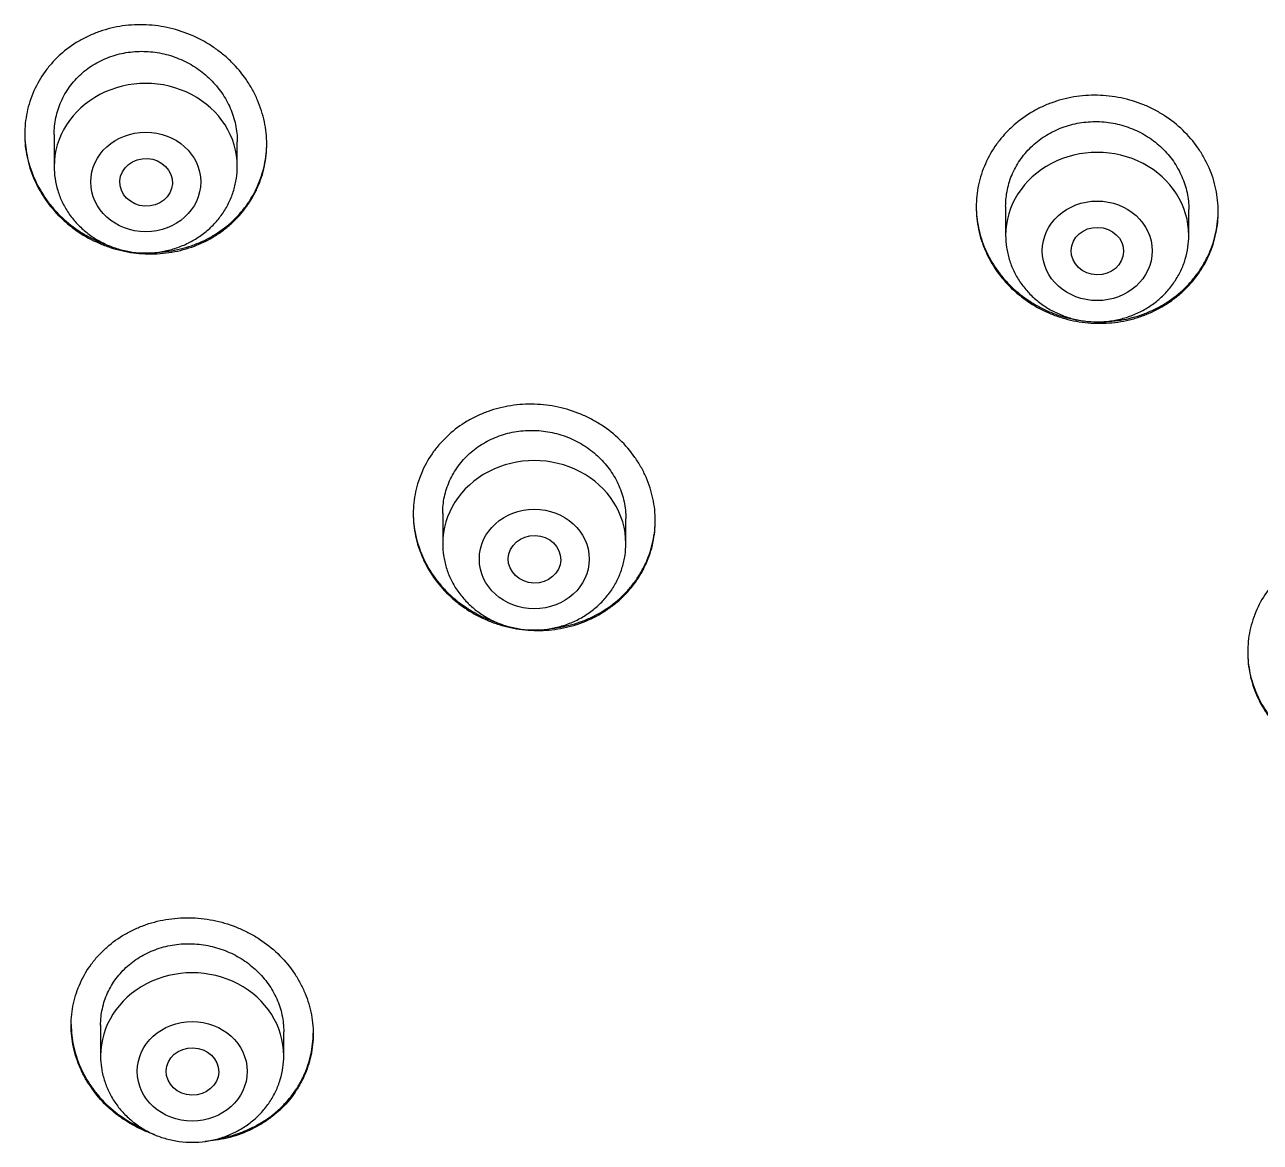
# Model space of a CAD drawing. Header units: millimetres. Extents: x 169 to 4368, y -1049 to 1924.
# Drawn here: x 455.529 to 457.418, y 1183.562 to 1185.27 of the extents above; entities that cross this region are included whole.
import ezdxf

# ---------------------------------------------------------------- set-up
doc = ezdxf.new("R2010")
doc.units = ezdxf.units.MM

msp = doc.modelspace()

# ---------------------------------------------------------------- linework, layer by layer
for p, q in [((455.5739, 1185.1028), (455.5739, 1185.0538)), ((455.8539, 1185.0538), (455.8539, 1185.0916)), ((457.0285, 1184.9931), (457.0285, 1184.9484)), ((457.3085, 1184.9484), (457.3085, 1184.9879)), ((456.1679, 1184.5237), (456.1679, 1184.4774)), ((456.4479, 1184.4774), (456.4479, 1184.5156)), ((455.6449, 1183.7416), (455.6449, 1183.6945)), ((455.9249, 1183.6945), (455.9249, 1183.7314))]:
    msp.add_line(p, q)
for centre, end_param in [((455.7139, 1185.0538), 3.141598), ((457.1685, 1184.9484), 3.141593), ((456.3079, 1184.4774), 3.141593), ((455.7849, 1183.6945), 3.141593)]:
    msp.add_ellipse(centre, major_axis=(0.14, 0), ratio=0.906308, start_param=0, end_param=end_param)
for centre, major_axis, ratio in [((455.7139, 1185.0301), (0.084, 0), 0.906308), ((455.7145, 1185.0295), (0.0402, -0.0022), 0.905767), ((457.1685, 1184.9248), (0.084, 0), 0.906308), ((457.1687, 1184.9244), (0.04, -0.0009), 0.908545), ((456.3079, 1184.4538), (-0.084, 0), 0.906308), ((456.3082, 1184.4534), (0.0401, -0.0011), 0.906171), ((455.7849, 1183.6708), (-0.084, 0), 0.906308), ((455.7853, 1183.6706), (0.0401, -0.0009), 0.903893)]:
    msp.add_ellipse(centre, major_axis=major_axis, ratio=ratio)
for points, knots in [([(455.5289, 1185.1026), (455.5289, 1185.1142), (455.5301, 1185.1256), (455.5336, 1185.1423), (455.5351, 1185.1478), (455.5386, 1185.1587), (455.5407, 1185.1641), (455.5477, 1185.1798), (455.5534, 1185.1896), (455.5635, 1185.2036), (455.5672, 1185.2081), (455.575, 1185.2167), (455.5791, 1185.2208), (455.5919, 1185.2324), (455.6013, 1185.2393), (455.6166, 1185.2483), (455.6219, 1185.251), (455.6326, 1185.256), (455.6436, 1185.2604), (455.655, 1185.2637), (455.6666, 1185.2665), (455.6726, 1185.2677), (455.6905, 1185.2702), (455.7025, 1185.2708), (455.7206, 1185.2699), (455.7266, 1185.2694), (455.7388, 1185.2677), (455.7448, 1185.2666), (455.7625, 1185.2624), (455.774, 1185.2586), (455.7907, 1185.2513), (455.7963, 1185.2486), (455.8069, 1185.2428), (455.8172, 1185.2365), (455.8268, 1185.2293), (455.8361, 1185.2217), (455.8406, 1185.2177), (455.8535, 1185.2049), (455.8611, 1185.1958), (455.8711, 1185.1813), (455.8742, 1185.1763), (455.8799, 1185.166), (455.8825, 1185.1606), (455.8894, 1185.1445), (455.8929, 1185.1335), (455.8965, 1185.1166), (455.8974, 1185.1109), (455.8986, 1185.0994), (455.8989, 1185.0937), (455.8989, 1185.0766), (455.8977, 1185.0653), (455.8942, 1185.0485), (455.8927, 1185.0429), (455.8892, 1185.0321), (455.8851, 1185.0215), (455.8799, 1185.0114), (455.8742, 1185.0015), (455.871, 1184.9966), (455.8608, 1184.9826), (455.8531, 1184.9741), (455.8403, 1184.9624), (455.8358, 1184.9588), (455.8263, 1184.9518), (455.8214, 1184.9485), (455.8062, 1184.9396), (455.7955, 1184.9346), (455.7786, 1184.9287), (455.7728, 1184.927), (455.7612, 1184.9241), (455.7553, 1184.923), (455.7375, 1184.9204), (455.7255, 1184.9198), (455.701, 1184.9208), (455.689, 1184.9224), (455.6713, 1184.9265), (455.6655, 1184.9281), (455.6539, 1184.9319), (455.6481, 1184.9341), (455.6314, 1184.9413), (455.6208, 1184.9471), (455.6058, 1184.9572), (455.6009, 1184.9609), (455.5916, 1184.9685), (455.5871, 1184.9726), (455.5744, 1184.9851), (455.5668, 1184.9942), (455.5567, 1185.0089), (455.5535, 1185.014), (455.5479, 1185.0243), (455.5427, 1185.0348), (455.5387, 1185.0457), (455.5352, 1185.0568), (455.5337, 1185.0624), (455.5301, 1185.0795), (455.5289, 1185.091), (455.5289, 1185.1026)], [0, 0, 0, 0, 0.03125, 0.03125, 0.046875, 0.046875, 0.0625, 0.0625, 0.09375, 0.09375, 0.109375, 0.109375, 0.125, 0.125, 0.15625, 0.15625, 0.171875, 0.171875, 0.1875, 0.203125, 0.203125, 0.21875, 0.21875, 0.25, 0.25, 0.265625, 0.265625, 0.28125, 0.28125, 0.3125, 0.3125, 0.328125, 0.328125, 0.34375, 0.359375, 0.359375, 0.375, 0.375, 0.40625, 0.40625, 0.421875, 0.421875, 0.4375, 0.4375, 0.46875, 0.46875, 0.484375, 0.484375, 0.5, 0.5, 0.53125, 0.53125, 0.546875, 0.546875, 0.5625, 0.578125, 0.578125, 0.59375, 0.59375, 0.625, 0.625, 0.640625, 0.640625, 0.65625, 0.65625, 0.6875, 0.6875, 0.703125, 0.703125, 0.71875, 0.71875, 0.75, 0.75, 0.78125, 0.78125, 0.796875, 0.796875, 0.8125, 0.8125, 0.84375, 0.84375, 0.859375, 0.859375, 0.875, 0.875, 0.90625, 0.90625, 0.921875, 0.921875, 0.9375, 0.953125, 0.953125, 0.96875, 0.96875, 1, 1, 1, 1]), ([(455.5739, 1185.1027), (455.5739, 1185.1113), (455.5748, 1185.1199), (455.5775, 1185.1327), (455.5786, 1185.1369), (455.5813, 1185.1451), (455.5843, 1185.1531), (455.5883, 1185.1608), (455.5926, 1185.1683), (455.595, 1185.172), (455.6027, 1185.1826), (455.6085, 1185.1891), (455.6183, 1185.1979), (455.6217, 1185.2007), (455.6288, 1185.206), (455.6326, 1185.2084), (455.6441, 1185.2152), (455.6522, 1185.2189), (455.6649, 1185.2233), (455.6693, 1185.2246), (455.6781, 1185.2268), (455.6826, 1185.2276), (455.696, 1185.2296), (455.7051, 1185.23), (455.7236, 1185.2292), (455.7327, 1185.2279), (455.7461, 1185.2248), (455.7505, 1185.2236), (455.7593, 1185.2207), (455.7636, 1185.219), (455.7763, 1185.2135), (455.7843, 1185.2091), (455.7956, 1185.2014), (455.7993, 1185.1987), (455.8064, 1185.1929), (455.8098, 1185.1898), (455.8194, 1185.1803), (455.8252, 1185.1735), (455.8328, 1185.1624), (455.8352, 1185.1585), (455.8395, 1185.1507), (455.8434, 1185.1428), (455.8465, 1185.1346), (455.8491, 1185.1262), (455.8503, 1185.122), (455.853, 1185.109), (455.8539, 1185.1004), (455.8539, 1185.0916)], [0, 0, 0, 0, 0.0624708, 0.0624708, 0.0937217, 0.0937217, 0.1249727, 0.1562237, 0.1562237, 0.1874747, 0.1874747, 0.2499766, 0.2499766, 0.2812276, 0.2812276, 0.3124786, 0.3124786, 0.3749805, 0.3749805, 0.4062315, 0.4062315, 0.4374825, 0.4374825, 0.4999844, 0.4999844, 0.5624864, 0.5624864, 0.5937373, 0.5937373, 0.6249883, 0.6249883, 0.6874903, 0.6874903, 0.7187412, 0.7187412, 0.7499922, 0.7499922, 0.8124942, 0.8124942, 0.8437451, 0.8437451, 0.8749961, 0.9062471, 0.9062471, 0.9374981, 0.9374981, 1, 1, 1, 1]), ([(456.9835, 1184.9916), (456.9835, 1185.0031), (456.9847, 1185.0144), (456.9882, 1185.031), (456.9897, 1185.0365), (456.9932, 1185.0474), (456.9953, 1185.0528), (457.0022, 1185.0685), (457.0079, 1185.0785), (457.018, 1185.0925), (457.0216, 1185.0971), (457.0294, 1185.1058), (457.0335, 1185.11), (457.0463, 1185.1218), (457.0556, 1185.1289), (457.0708, 1185.1382), (457.0761, 1185.1411), (457.0868, 1185.1463), (457.0977, 1185.1509), (457.1091, 1185.1546), (457.1207, 1185.1577), (457.1267, 1185.159), (457.1446, 1185.162), (457.1566, 1185.1629), (457.1748, 1185.1625), (457.1808, 1185.1621), (457.193, 1185.1607), (457.199, 1185.1598), (457.2168, 1185.1561), (457.2283, 1185.1526), (457.2451, 1185.1457), (457.2507, 1185.1431), (457.2614, 1185.1375), (457.2665, 1185.1345), (457.2815, 1185.1247), (457.2908, 1185.1173), (457.3081, 1185.1007), (457.3157, 1185.0918), (457.3257, 1185.0775), (457.3288, 1185.0725), (457.3345, 1185.0624), (457.3371, 1185.0571), (457.3441, 1185.0412), (457.3476, 1185.0303), (457.3511, 1185.0135), (457.352, 1185.0078), (457.3532, 1184.9964), (457.3535, 1184.9907), (457.3535, 1184.9736), (457.3524, 1184.9624), (457.3488, 1184.9456), (457.3473, 1184.94), (457.3438, 1184.9292), (457.3398, 1184.9185), (457.3346, 1184.9083), (457.3289, 1184.8984), (457.3258, 1184.8935), (457.3156, 1184.8794), (457.308, 1184.8707), (457.2952, 1184.8589), (457.2907, 1184.8551), (457.2813, 1184.848), (457.2763, 1184.8446), (457.2612, 1184.8354), (457.2506, 1184.8302), (457.2337, 1184.824), (457.228, 1184.8221), (457.2163, 1184.819), (457.2104, 1184.8177), (457.1926, 1184.8147), (457.1806, 1184.8138), (457.1623, 1184.8142), (457.1562, 1184.8146), (457.1441, 1184.8159), (457.1322, 1184.8178), (457.1205, 1184.8208), (457.1089, 1184.8243), (457.1031, 1184.8264), (457.0863, 1184.8333), (457.0757, 1184.8388), (457.0606, 1184.8486), (457.0558, 1184.8521), (457.0463, 1184.8595), (457.0419, 1184.8634), (457.0291, 1184.8757), (457.0214, 1184.8846), (457.0113, 1184.899), (457.0082, 1184.904), (457.0025, 1184.9142), (456.9973, 1184.9245), (456.9933, 1184.9352), (456.9898, 1184.9462), (456.9883, 1184.9518), (456.9847, 1184.9687), (456.9835, 1184.9801), (456.9835, 1184.9916)], [0, 0, 0, 0, 0.03125, 0.03125, 0.046875, 0.046875, 0.0625, 0.0625, 0.09375, 0.09375, 0.109375, 0.109375, 0.125, 0.125, 0.15625, 0.15625, 0.171875, 0.171875, 0.1875, 0.203125, 0.203125, 0.21875, 0.21875, 0.25, 0.25, 0.265625, 0.265625, 0.28125, 0.28125, 0.3125, 0.3125, 0.328125, 0.328125, 0.34375, 0.34375, 0.375, 0.375, 0.40625, 0.40625, 0.421875, 0.421875, 0.4375, 0.4375, 0.46875, 0.46875, 0.484375, 0.484375, 0.5, 0.5, 0.53125, 0.53125, 0.546875, 0.546875, 0.5625, 0.578125, 0.578125, 0.59375, 0.59375, 0.625, 0.625, 0.640625, 0.640625, 0.65625, 0.65625, 0.6875, 0.6875, 0.703125, 0.703125, 0.71875, 0.71875, 0.75, 0.75, 0.765625, 0.765625, 0.78125, 0.796875, 0.796875, 0.8125, 0.8125, 0.84375, 0.84375, 0.859375, 0.859375, 0.875, 0.875, 0.90625, 0.90625, 0.921875, 0.921875, 0.9375, 0.953125, 0.953125, 0.96875, 0.96875, 1, 1, 1, 1]), ([(457.0285, 1184.9929), (457.0285, 1185.0015), (457.0294, 1185.01), (457.0321, 1185.0227), (457.0332, 1185.0269), (457.0358, 1185.0352), (457.0389, 1185.0432), (457.0428, 1185.0509), (457.0471, 1185.0585), (457.0495, 1185.0622), (457.0572, 1185.0729), (457.063, 1185.0794), (457.0727, 1185.0884), (457.0761, 1185.0913), (457.0832, 1185.0967), (457.0869, 1185.0992), (457.0984, 1185.1062), (457.1064, 1185.1101), (457.1192, 1185.1149), (457.1235, 1185.1163), (457.1324, 1185.1186), (457.1368, 1185.1196), (457.1503, 1185.1219), (457.1594, 1185.1225), (457.1733, 1185.1223), (457.1779, 1185.122), (457.187, 1185.121), (457.196, 1185.1195), (457.2049, 1185.1173), (457.2137, 1185.1146), (457.218, 1185.113), (457.2307, 1185.1078), (457.2388, 1185.1036), (457.2502, 1185.0962), (457.2538, 1185.0936), (457.261, 1185.0879), (457.2644, 1185.0849), (457.274, 1185.0756), (457.2798, 1185.0689), (457.2875, 1185.058), (457.2898, 1185.0542), (457.2941, 1185.0465), (457.298, 1185.0387), (457.3011, 1185.0305), (457.3038, 1185.0223), (457.3049, 1185.018), (457.3076, 1185.0052), (457.3085, 1184.9966), (457.3085, 1184.9879)], [0, 0, 0, 0, 0.0624308, 0.0624308, 0.0936831, 0.0936831, 0.1249354, 0.1561877, 0.1561877, 0.18744, 0.18744, 0.2499446, 0.2499446, 0.2811969, 0.2811969, 0.3124492, 0.3124492, 0.3749539, 0.3749539, 0.4062062, 0.4062062, 0.4374585, 0.4374585, 0.4999631, 0.4999631, 0.5312154, 0.5312154, 0.5624677, 0.59372, 0.59372, 0.6249723, 0.6249723, 0.6874769, 0.6874769, 0.7187292, 0.7187292, 0.7499815, 0.7499815, 0.8124862, 0.8124862, 0.8437385, 0.8437385, 0.8749908, 0.9062431, 0.9062431, 0.9374954, 0.9374954, 1, 1, 1, 1]), ([(455.5289, 1185.1036), (455.529, 1185.0924), (455.5302, 1185.0813), (455.5336, 1185.0648), (455.5351, 1185.0592), (455.5386, 1185.0481), (455.5406, 1185.0425), (455.5475, 1185.0264), (455.5532, 1185.0161), (455.5632, 1185.0015), (455.5668, 1184.9967), (455.5745, 1184.9875), (455.5785, 1184.9831), (455.5912, 1184.9705), (455.6005, 1184.9629), (455.6156, 1184.9527), (455.6208, 1184.9496), (455.6314, 1184.9437), (455.6418, 1184.9386), (455.6526, 1184.9345), (455.6578, 1184.9327)], [0, 0, 0, 0, 0.150527, 0.150527, 0.228376, 0.228376, 0.306225, 0.306225, 0.461924, 0.461924, 0.539773, 0.539773, 0.617622, 0.617622, 0.77332, 0.77332, 0.851169, 0.851169, 0.929018, 1, 1, 1, 1]), ([(455.7276, 1184.9223), (455.7287, 1184.9223), (455.7299, 1184.9224), (455.7372, 1184.9228), (455.7432, 1184.9233), (455.7611, 1184.926), (455.7727, 1184.9288), (455.7895, 1184.9346), (455.7951, 1184.9369), (455.8059, 1184.9419), (455.8111, 1184.9446), (455.8263, 1184.9535), (455.8357, 1184.9604), (455.8487, 1184.9721), (455.8528, 1184.9763), (455.8605, 1184.9848), (455.8678, 1184.9937), (455.874, 1185.0033), (455.8798, 1185.0132), (455.8824, 1185.0184), (455.8894, 1185.034), (455.8929, 1185.0448), (455.8965, 1185.0615), (455.8974, 1185.0671), (455.8986, 1185.0784), (455.8989, 1185.0839), (455.8989, 1185.0894)], [0, 0, 0, 0, 0.012873, 0.012873, 0.078838, 0.078838, 0.210768, 0.210768, 0.276733, 0.276733, 0.342698, 0.342698, 0.474628, 0.474628, 0.540593, 0.540593, 0.606558, 0.672524, 0.672524, 0.738489, 0.738489, 0.870419, 0.870419, 0.936384, 0.936384, 1, 1, 1, 1]), ([(455.5739, 1185.0538), (455.5739, 1185.0471), (455.5748, 1185.0357), (455.5789, 1185.0168), (455.5858, 1184.9994), (455.5953, 1184.9825), (455.6073, 1184.9674), (455.6215, 1184.9539), (455.6375, 1184.9425), (455.6552, 1184.9333), (455.674, 1184.9266), (455.6937, 1184.9226), (455.7139, 1184.9212), (455.734, 1184.9226), (455.7537, 1184.9266), (455.7726, 1184.9333), (455.7903, 1184.9425), (455.8064, 1184.9539), (455.8206, 1184.9675), (455.8325, 1184.9827), (455.842, 1184.9995), (455.8489, 1185.017), (455.853, 1185.0359), (455.8539, 1185.0472), (455.8539, 1185.0538)], [0, 0, 0, 0, 0.043416, 0.088242, 0.133206, 0.178365, 0.223751, 0.269371, 0.315209, 0.361231, 0.407394, 0.453652, 0.499964, 0.546286, 0.592577, 0.638793, 0.684885, 0.730809, 0.776522, 0.822, 0.867242, 0.912272, 0.95714, 1, 1, 1, 1]), ([(456.9835, 1184.9926), (456.9836, 1184.9815), (456.9848, 1184.9706), (456.9882, 1184.9543), (456.9897, 1184.9487), (456.9932, 1184.9377), (456.9952, 1184.9323), (457.0022, 1184.9163), (457.0078, 1184.9063), (457.0179, 1184.8919), (457.0215, 1184.8872), (457.0292, 1184.8782), (457.0332, 1184.8739), (457.046, 1184.8616), (457.0553, 1184.8543), (457.0704, 1184.8444), (457.0757, 1184.8414), (457.0863, 1184.8358), (457.0972, 1184.8307), (457.1086, 1184.8266), (457.1201, 1184.8231), (457.1261, 1184.8216), (457.1372, 1184.8193), (457.1423, 1184.8184), (457.1475, 1184.8178)], [0, 0, 0, 0, 0.130382, 0.130382, 0.197994, 0.197994, 0.265606, 0.265606, 0.40083, 0.40083, 0.468443, 0.468443, 0.536055, 0.536055, 0.671279, 0.671279, 0.738891, 0.738891, 0.806503, 0.874115, 0.874115, 0.941727, 0.941727, 1, 1, 1, 1]), ([(457.1679, 1184.8163), (457.1679, 1184.8163), (457.168, 1184.8163), (457.1741, 1184.8162), (457.1802, 1184.8163), (457.1923, 1184.8172), (457.1984, 1184.8179), (457.2162, 1184.8209), (457.2278, 1184.824), (457.2446, 1184.8302), (457.2502, 1184.8326), (457.2609, 1184.8378), (457.2661, 1184.8406), (457.2812, 1184.8498), (457.2906, 1184.8569), (457.3035, 1184.8688), (457.3076, 1184.873), (457.3153, 1184.8817), (457.3225, 1184.8907), (457.3287, 1184.9003), (457.3345, 1184.9103), (457.3371, 1184.9155), (457.3441, 1184.9312), (457.3476, 1184.942), (457.3511, 1184.9587), (457.352, 1184.9643), (457.3532, 1184.9755), (457.3535, 1184.981), (457.3535, 1184.9864)], [0, 0, 0, 0, 0.000764, 0.000764, 0.063376, 0.063376, 0.125988, 0.125988, 0.251212, 0.251212, 0.313823, 0.313823, 0.376435, 0.376435, 0.501659, 0.501659, 0.564271, 0.564271, 0.626883, 0.689494, 0.689494, 0.752106, 0.752106, 0.87733, 0.87733, 0.939942, 0.939942, 1, 1, 1, 1]), ([(457.0285, 1184.9484), (457.0285, 1184.9417), (457.0294, 1184.9303), (457.0336, 1184.9113), (457.0405, 1184.8939), (457.05, 1184.8771), (457.062, 1184.8619), (457.0762, 1184.8484), (457.0922, 1184.837), (457.1099, 1184.8279), (457.1288, 1184.8212), (457.1485, 1184.8172), (457.1686, 1184.8158), (457.1888, 1184.8172), (457.2085, 1184.8213), (457.2274, 1184.828), (457.245, 1184.8372), (457.2611, 1184.8487), (457.2753, 1184.8622), (457.2872, 1184.8774), (457.2967, 1184.8943), (457.3036, 1184.9118), (457.3076, 1184.9306), (457.3085, 1184.9419), (457.3085, 1184.9484)], [0, 0, 0, 0, 0.043723, 0.08855, 0.133515, 0.178674, 0.224062, 0.269684, 0.315523, 0.361546, 0.407709, 0.453968, 0.500279, 0.546601, 0.592892, 0.639107, 0.685199, 0.73112, 0.776832, 0.822308, 0.867548, 0.912577, 0.957444, 1, 1, 1, 1]), ([(456.1229, 1184.5228), (456.1229, 1184.5342), (456.1241, 1184.5454), (456.1276, 1184.5619), (456.1291, 1184.5673), (456.1326, 1184.5781), (456.1347, 1184.5834), (456.1416, 1184.599), (456.1473, 1184.6087), (456.1574, 1184.6226), (456.1611, 1184.6271), (456.1688, 1184.6357), (456.1729, 1184.6398), (456.1858, 1184.6514), (456.1951, 1184.6583), (456.2103, 1184.6673), (456.2156, 1184.6701), (456.2263, 1184.6751), (456.2372, 1184.6796), (456.2486, 1184.6831), (456.2602, 1184.686), (456.2662, 1184.6872), (456.2841, 1184.69), (456.2961, 1184.6908), (456.3142, 1184.6902), (456.3203, 1184.6898), (456.3324, 1184.6883), (456.3384, 1184.6873), (456.3562, 1184.6834), (456.3677, 1184.6798), (456.3845, 1184.6728), (456.39, 1184.6702), (456.4007, 1184.6645), (456.4058, 1184.6615), (456.4208, 1184.6517), (456.4302, 1184.6443), (456.4474, 1184.6277), (456.455, 1184.6187), (456.465, 1184.6044), (456.4681, 1184.5995), (456.4739, 1184.5893), (456.4765, 1184.5841), (456.4834, 1184.5682), (456.4869, 1184.5574), (456.4905, 1184.5407), (456.4914, 1184.535), (456.4926, 1184.5236), (456.4929, 1184.518), (456.4929, 1184.5011), (456.4917, 1184.4899), (456.4882, 1184.4732), (456.4867, 1184.4677), (456.4831, 1184.457), (456.4791, 1184.4465), (456.4739, 1184.4364), (456.4682, 1184.4266), (456.4651, 1184.4217), (456.4549, 1184.4078), (456.4472, 1184.3993), (456.4344, 1184.3877), (456.4299, 1184.384), (456.4204, 1184.377), (456.4155, 1184.3738), (456.4004, 1184.3648), (456.3897, 1184.3597), (456.3729, 1184.3537), (456.3671, 1184.352), (456.3555, 1184.349), (456.3496, 1184.3478), (456.3319, 1184.345), (456.3198, 1184.3443), (456.2954, 1184.345), (456.2834, 1184.3465), (456.2657, 1184.3503), (456.2598, 1184.3518), (456.2482, 1184.3554), (456.2424, 1184.3575), (456.2257, 1184.3645), (456.2151, 1184.3701), (456.2, 1184.38), (456.1951, 1184.3835), (456.1857, 1184.391), (456.1813, 1184.3949), (456.1685, 1184.4072), (456.1608, 1184.4161), (456.1507, 1184.4305), (456.1476, 1184.4355), (456.1419, 1184.4456), (456.1367, 1184.456), (456.1327, 1184.4667), (456.1291, 1184.4776), (456.1276, 1184.4831), (456.1241, 1184.5), (456.1229, 1184.5113), (456.1229, 1184.5228)], [0, 0, 0, 0, 0.03125, 0.03125, 0.046875, 0.046875, 0.0625, 0.0625, 0.09375, 0.09375, 0.109375, 0.109375, 0.125, 0.125, 0.15625, 0.15625, 0.171875, 0.171875, 0.1875, 0.203125, 0.203125, 0.21875, 0.21875, 0.25, 0.25, 0.265625, 0.265625, 0.28125, 0.28125, 0.3125, 0.3125, 0.328125, 0.328125, 0.34375, 0.34375, 0.375, 0.375, 0.40625, 0.40625, 0.421875, 0.421875, 0.4375, 0.4375, 0.46875, 0.46875, 0.484375, 0.484375, 0.5, 0.5, 0.53125, 0.53125, 0.546875, 0.546875, 0.5625, 0.578125, 0.578125, 0.59375, 0.59375, 0.625, 0.625, 0.640625, 0.640625, 0.65625, 0.65625, 0.6875, 0.6875, 0.703125, 0.703125, 0.71875, 0.71875, 0.75, 0.75, 0.78125, 0.78125, 0.796875, 0.796875, 0.8125, 0.8125, 0.84375, 0.84375, 0.859375, 0.859375, 0.875, 0.875, 0.90625, 0.90625, 0.921875, 0.921875, 0.9375, 0.953125, 0.953125, 0.96875, 0.96875, 1, 1, 1, 1]), ([(456.1679, 1184.5235), (456.1679, 1184.532), (456.1687, 1184.5405), (456.1714, 1184.553), (456.1725, 1184.5572), (456.1752, 1184.5653), (456.1783, 1184.5733), (456.1822, 1184.5809), (456.1865, 1184.5884), (456.1889, 1184.592), (456.1966, 1184.6026), (456.2024, 1184.609), (456.2121, 1184.6178), (456.2155, 1184.6206), (456.2227, 1184.6259), (456.2264, 1184.6283), (456.2378, 1184.6351), (456.2459, 1184.6389), (456.2586, 1184.6435), (456.263, 1184.6448), (456.2718, 1184.6471), (456.2763, 1184.648), (456.2897, 1184.6501), (456.2988, 1184.6507), (456.3173, 1184.6501), (456.3264, 1184.649), (456.3398, 1184.6461), (456.3442, 1184.6449), (456.353, 1184.6422), (456.3574, 1184.6406), (456.3701, 1184.6353), (456.3781, 1184.6311), (456.3895, 1184.6236), (456.3932, 1184.621), (456.4003, 1184.6153), (456.4037, 1184.6123), (456.4133, 1184.603), (456.4191, 1184.5963), (456.4268, 1184.5854), (456.4292, 1184.5816), (456.4335, 1184.5739), (456.4374, 1184.5661), (456.4404, 1184.558), (456.4431, 1184.5498), (456.4442, 1184.5456), (456.447, 1184.5328), (456.4479, 1184.5242), (456.4479, 1184.5156)], [0, 0, 0, 0, 0.062399, 0.062399, 0.093653, 0.093653, 0.124906, 0.156159, 0.156159, 0.187413, 0.187413, 0.249919, 0.249919, 0.281173, 0.281173, 0.312426, 0.312426, 0.374933, 0.374933, 0.406186, 0.406186, 0.43744, 0.43744, 0.499946, 0.499946, 0.562453, 0.562453, 0.593706, 0.593706, 0.62496, 0.62496, 0.687466, 0.687466, 0.71872, 0.71872, 0.749973, 0.749973, 0.81248, 0.81248, 0.843733, 0.843733, 0.874987, 0.90624, 0.90624, 0.937493, 0.937493, 1, 1, 1, 1]), ([(456.1229, 1184.5237), (456.1229, 1184.5127), (456.1241, 1184.5018), (456.1276, 1184.4855), (456.129, 1184.48), (456.1326, 1184.4691), (456.1346, 1184.4636), (456.1416, 1184.4477), (456.1472, 1184.4376), (456.1573, 1184.4233), (456.1609, 1184.4186), (456.1686, 1184.4096), (456.1727, 1184.4053), (456.1854, 1184.393), (456.1947, 1184.3856), (456.2098, 1184.3757), (456.2151, 1184.3726), (456.2257, 1184.3669), (456.2357, 1184.3622), (456.246, 1184.3584), (456.2507, 1184.3568)], [0, 0, 0, 0, 0.151389, 0.151389, 0.229754, 0.229754, 0.308118, 0.308118, 0.464847, 0.464847, 0.543212, 0.543212, 0.621576, 0.621576, 0.778305, 0.778305, 0.85667, 0.85667, 0.935034, 1, 1, 1, 1]), ([(456.3353, 1184.3479), (456.3381, 1184.3482), (456.3408, 1184.3485), (456.3554, 1184.3508), (456.367, 1184.3537), (456.3838, 1184.3597), (456.3894, 1184.362), (456.4001, 1184.3671), (456.4053, 1184.3698), (456.4204, 1184.3788), (456.4298, 1184.3857), (456.4428, 1184.3974), (456.4469, 1184.4015), (456.4546, 1184.41), (456.4618, 1184.4189), (456.468, 1184.4284), (456.4738, 1184.4382), (456.4764, 1184.4434), (456.4834, 1184.4589), (456.4869, 1184.4696), (456.4905, 1184.4861), (456.4914, 1184.4917), (456.4925, 1184.5029), (456.4928, 1184.5083), (456.4929, 1184.5138)], [0, 0, 0, 0, 0.031631, 0.031631, 0.170302, 0.170302, 0.239637, 0.239637, 0.308972, 0.308972, 0.447642, 0.447642, 0.516977, 0.516977, 0.586312, 0.655648, 0.655648, 0.724983, 0.724983, 0.863653, 0.863653, 0.932988, 0.932988, 1, 1, 1, 1]), ([(456.1679, 1184.4774), (456.1679, 1184.4707), (456.1688, 1184.4593), (456.1729, 1184.4403), (456.1798, 1184.4229), (456.1894, 1184.4061), (456.2014, 1184.391), (456.2155, 1184.3775), (456.2316, 1184.3661), (456.2493, 1184.3569), (456.2681, 1184.3503), (456.2879, 1184.3462), (456.308, 1184.3449), (456.3281, 1184.3462), (456.3478, 1184.3503), (456.3667, 1184.357), (456.3844, 1184.3662), (456.4005, 1184.3777), (456.4146, 1184.3912), (456.4266, 1184.4064), (456.4361, 1184.4233), (456.4429, 1184.4408), (456.447, 1184.4596), (456.4479, 1184.4709), (456.4479, 1184.4774)], [0, 0, 0, 0, 0.043723, 0.08855, 0.133515, 0.178674, 0.224062, 0.269684, 0.315523, 0.361546, 0.407709, 0.453968, 0.500279, 0.546601, 0.592892, 0.639107, 0.685199, 0.73112, 0.776832, 0.822308, 0.867548, 0.912577, 0.957444, 1, 1, 1, 1]), ([(457.3985, 1184.311), (457.3985, 1184.3224), (457.3997, 1184.3335), (457.4032, 1184.35), (457.4047, 1184.3554), (457.4082, 1184.3662), (457.4103, 1184.3716), (457.4172, 1184.3871), (457.4229, 1184.397), (457.433, 1184.4109), (457.4366, 1184.4154), (457.4444, 1184.4241), (457.4484, 1184.4282), (457.4613, 1184.44), (457.4706, 1184.447), (457.4858, 1184.4563), (457.491, 1184.4591), (457.5017, 1184.4643), (457.5127, 1184.469), (457.524, 1184.4726), (457.5356, 1184.4757), (457.5416, 1184.477), (457.5595, 1184.4801), (457.5715, 1184.481), (457.5896, 1184.4808), (457.5957, 1184.4804), (457.6078, 1184.4791), (457.6138, 1184.4782), (457.6316, 1184.4746), (457.6432, 1184.4712), (457.66, 1184.4645), (457.6655, 1184.462), (457.6762, 1184.4565), (457.6814, 1184.4535), (457.6964, 1184.4439), (457.7057, 1184.4367), (457.723, 1184.4204), (457.7306, 1184.4116), (457.7407, 1184.3974), (457.7438, 1184.3926), (457.7495, 1184.3825), (457.7521, 1184.3773), (457.7591, 1184.3616), (457.7626, 1184.3508), (457.7661, 1184.3342), (457.767, 1184.3286), (457.7682, 1184.3173), (457.7685, 1184.3116), (457.7685, 1184.2948), (457.7673, 1184.2836), (457.7638, 1184.267), (457.7623, 1184.2615), (457.7588, 1184.2507), (457.7547, 1184.2402), (457.7496, 1184.2301), (457.7439, 1184.2202), (457.7408, 1184.2154), (457.7306, 1184.2014), (457.723, 1184.1928), (457.7102, 1184.181), (457.7057, 1184.1773), (457.6963, 1184.1702), (457.6914, 1184.1669), (457.6762, 1184.1577), (457.6656, 1184.1525), (457.6488, 1184.1463), (457.643, 1184.1444), (457.6314, 1184.1413), (457.6255, 1184.14), (457.6078, 1184.1369), (457.5957, 1184.136), (457.5774, 1184.1362), (457.5713, 1184.1366), (457.5593, 1184.1379), (457.5474, 1184.1397), (457.5356, 1184.1426), (457.524, 1184.146), (457.5183, 1184.148), (457.5014, 1184.1547), (457.4908, 1184.1602), (457.4758, 1184.1697), (457.4709, 1184.1732), (457.4614, 1184.1805), (457.457, 1184.1844), (457.4442, 1184.1965), (457.4365, 1184.2052), (457.4264, 1184.2194), (457.4232, 1184.2244), (457.4175, 1184.2344), (457.4124, 1184.2446), (457.4083, 1184.2552), (457.4048, 1184.266), (457.4033, 1184.2716), (457.3997, 1184.2883), (457.3985, 1184.2996), (457.3985, 1184.311)], [0, 0, 0, 0, 0.03125, 0.03125, 0.046875, 0.046875, 0.0625, 0.0625, 0.09375, 0.09375, 0.109375, 0.109375, 0.125, 0.125, 0.15625, 0.15625, 0.171875, 0.171875, 0.1875, 0.203125, 0.203125, 0.21875, 0.21875, 0.25, 0.25, 0.265625, 0.265625, 0.28125, 0.28125, 0.3125, 0.3125, 0.328125, 0.328125, 0.34375, 0.34375, 0.375, 0.375, 0.40625, 0.40625, 0.421875, 0.421875, 0.4375, 0.4375, 0.46875, 0.46875, 0.484375, 0.484375, 0.5, 0.5, 0.53125, 0.53125, 0.546875, 0.546875, 0.5625, 0.578125, 0.578125, 0.59375, 0.59375, 0.625, 0.625, 0.640625, 0.640625, 0.65625, 0.65625, 0.6875, 0.6875, 0.703125, 0.703125, 0.71875, 0.71875, 0.75, 0.75, 0.765625, 0.765625, 0.78125, 0.796875, 0.796875, 0.8125, 0.8125, 0.84375, 0.84375, 0.859375, 0.859375, 0.875, 0.875, 0.90625, 0.90625, 0.921875, 0.921875, 0.9375, 0.953125, 0.953125, 0.96875, 0.96875, 1, 1, 1, 1]), ([(457.3985, 1184.3121), (457.3986, 1184.3011), (457.3998, 1184.2902), (457.4032, 1184.274), (457.4047, 1184.2685), (457.4082, 1184.2577), (457.4103, 1184.2523), (457.4172, 1184.2365), (457.4229, 1184.2266), (457.4329, 1184.2124), (457.4365, 1184.2078), (457.4443, 1184.1989), (457.4483, 1184.1947), (457.4611, 1184.1826), (457.4704, 1184.1753), (457.4856, 1184.1657), (457.4908, 1184.1627), (457.5015, 1184.1572), (457.5124, 1184.1522), (457.5237, 1184.1483), (457.5301, 1184.1464), (457.5307, 1184.1462), (457.5313, 1184.146)], [0, 0, 0, 0, 0.148534, 0.148534, 0.225242, 0.225242, 0.30195, 0.30195, 0.455366, 0.455366, 0.532075, 0.532075, 0.608783, 0.608783, 0.762199, 0.762199, 0.838907, 0.838907, 0.915615, 0.992324, 0.992324, 1, 1, 1, 1]), ([(455.5999, 1183.7412), (455.5999, 1183.7525), (455.6011, 1183.7636), (455.6047, 1183.7798), (455.6061, 1183.7852), (455.6097, 1183.7959), (455.6118, 1183.8011), (455.6187, 1183.8164), (455.6244, 1183.8261), (455.6346, 1183.8397), (455.6382, 1183.8441), (455.646, 1183.8525), (455.6501, 1183.8565), (455.6629, 1183.8679), (455.6722, 1183.8746), (455.6875, 1183.8834), (455.6927, 1183.8861), (455.7034, 1183.891), (455.7143, 1183.8953), (455.7257, 1183.8987), (455.7373, 1183.9015), (455.7432, 1183.9026), (455.7611, 1183.9052), (455.7731, 1183.9059), (455.7912, 1183.9052), (455.7972, 1183.9047), (455.8094, 1183.9031), (455.8154, 1183.9021), (455.8331, 1183.8982), (455.8446, 1183.8945), (455.8614, 1183.8875), (455.8669, 1183.8849), (455.8776, 1183.8792), (455.8828, 1183.8762), (455.8978, 1183.8664), (455.9071, 1183.859), (455.9244, 1183.8424), (455.932, 1183.8335), (455.942, 1183.8193), (455.9451, 1183.8144), (455.9509, 1183.8043), (455.9535, 1183.7991), (455.9605, 1183.7833), (455.964, 1183.7726), (455.9675, 1183.756), (455.9684, 1183.7504), (455.9696, 1183.7391), (455.9699, 1183.7335), (455.9699, 1183.7168), (455.9688, 1183.7057), (455.9652, 1183.6892), (455.9637, 1183.6838), (455.9602, 1183.6732), (455.9561, 1183.6628), (455.9509, 1183.6529), (455.9452, 1183.6432), (455.9421, 1183.6384), (455.9319, 1183.6247), (455.9242, 1183.6164), (455.9114, 1183.605), (455.9069, 1183.6014), (455.8974, 1183.5946), (455.8925, 1183.5914), (455.8774, 1183.5826), (455.8668, 1183.5777), (455.8499, 1183.5719), (455.8442, 1183.5702), (455.8325, 1183.5674), (455.8267, 1183.5662), (455.8155, 1183.5646), (455.8103, 1183.564), (455.805, 1183.5637)], [0, 0, 0, 0, 0.042658, 0.042658, 0.063987, 0.063987, 0.085316, 0.085316, 0.127974, 0.127974, 0.149303, 0.149303, 0.170632, 0.170632, 0.21329, 0.21329, 0.234619, 0.234619, 0.255948, 0.277277, 0.277277, 0.298606, 0.298606, 0.341264, 0.341264, 0.362593, 0.362593, 0.383922, 0.383922, 0.42658, 0.42658, 0.447909, 0.447909, 0.469238, 0.469238, 0.511896, 0.511896, 0.554554, 0.554554, 0.575883, 0.575883, 0.597212, 0.597212, 0.63987, 0.63987, 0.661199, 0.661199, 0.682528, 0.682528, 0.725186, 0.725186, 0.746515, 0.746515, 0.767844, 0.789173, 0.789173, 0.810502, 0.810502, 0.85316, 0.85316, 0.874489, 0.874489, 0.895818, 0.895818, 0.938476, 0.938476, 0.959805, 0.959805, 0.981134, 0.981134, 1, 1, 1, 1]), ([(455.6449, 1183.7414), (455.6449, 1183.7498), (455.6458, 1183.7582), (455.6485, 1183.7706), (455.6496, 1183.7748), (455.6523, 1183.7828), (455.6554, 1183.7906), (455.6593, 1183.7981), (455.6636, 1183.8055), (455.666, 1183.8091), (455.6737, 1183.8194), (455.6795, 1183.8257), (455.6892, 1183.8343), (455.6926, 1183.8371), (455.6998, 1183.8422), (455.7035, 1183.8446), (455.7149, 1183.8513), (455.723, 1183.8549), (455.7357, 1183.8593), (455.7401, 1183.8606), (455.7489, 1183.8628), (455.7533, 1183.8636), (455.7667, 1183.8656), (455.7758, 1183.8661), (455.7943, 1183.8654), (455.8034, 1183.8643), (455.8168, 1183.8613), (455.8212, 1183.8601), (455.83, 1183.8574), (455.8343, 1183.8558), (455.847, 1183.8504), (455.855, 1183.8462), (455.8664, 1183.8388), (455.8701, 1183.8361), (455.8773, 1183.8305), (455.8806, 1183.8275), (455.8903, 1183.8182), (455.8961, 1183.8115), (455.9038, 1183.8007), (455.9062, 1183.7969), (455.9105, 1183.7893), (455.9144, 1183.7815), (455.9175, 1183.7735), (455.9202, 1183.7653), (455.9213, 1183.7611), (455.924, 1183.7485), (455.9249, 1183.74), (455.9249, 1183.7314)], [0, 0, 0, 0, 0.0623813, 0.0623813, 0.0936353, 0.0936353, 0.1248892, 0.1561432, 0.1561432, 0.1873971, 0.1873971, 0.2499051, 0.2499051, 0.281159, 0.281159, 0.312413, 0.312413, 0.3749209, 0.3749209, 0.4061748, 0.4061748, 0.4374288, 0.4374288, 0.4999367, 0.4999367, 0.5624446, 0.5624446, 0.5936986, 0.5936986, 0.6249525, 0.6249525, 0.6874604, 0.6874604, 0.7187144, 0.7187144, 0.7499684, 0.7499684, 0.8124763, 0.8124763, 0.8437302, 0.8437302, 0.8749842, 0.9062381, 0.9062381, 0.9374921, 0.9374921, 1, 1, 1, 1]), ([(455.5999, 1183.7422), (455.6, 1183.7312), (455.6012, 1183.7203), (455.6047, 1183.7041), (455.6061, 1183.6987), (455.6097, 1183.6878), (455.6117, 1183.6824), (455.6187, 1183.6666), (455.6244, 1183.6566), (455.6344, 1183.6423), (455.638, 1183.6376), (455.6458, 1183.6286), (455.6498, 1183.6243), (455.6626, 1183.6121), (455.6719, 1183.6046), (455.687, 1183.5947), (455.6923, 1183.5916), (455.7018, 1183.5866), (455.7061, 1183.5845), (455.7104, 1183.5826)], [0, 0, 0, 0, 0.165479, 0.165479, 0.250708, 0.250708, 0.335937, 0.335937, 0.506395, 0.506395, 0.591624, 0.591624, 0.676853, 0.676853, 0.847311, 0.847311, 0.93254, 0.93254, 1, 1, 1, 1]), ([(455.7278, 1183.5738), (455.7231, 1183.5754), (455.7185, 1183.5771), (455.7029, 1183.5837), (455.6923, 1183.5893), (455.6772, 1183.5992), (455.6723, 1183.6027), (455.6629, 1183.6102), (455.6584, 1183.6141), (455.6457, 1183.6264), (455.638, 1183.6352), (455.6279, 1183.6496), (455.6247, 1183.6545), (455.619, 1183.6646), (455.6138, 1183.6749), (455.6098, 1183.6855), (455.6062, 1183.6963), (455.6047, 1183.7019), (455.6011, 1183.7186), (455.5999, 1183.7298), (455.5999, 1183.7412)], [0, 0, 0, 0, 0.062653, 0.062653, 0.218877, 0.218877, 0.29699, 0.29699, 0.375102, 0.375102, 0.531326, 0.531326, 0.609439, 0.609439, 0.687551, 0.765663, 0.765663, 0.843775, 0.843775, 1, 1, 1, 1]), ([(455.8266, 1183.5683), (455.8364, 1183.5701), (455.8459, 1183.5725), (455.8608, 1183.5777), (455.8664, 1183.5799), (455.8771, 1183.5848), (455.8823, 1183.5875), (455.8974, 1183.5962), (455.9068, 1183.6029), (455.9198, 1183.6144), (455.9239, 1183.6185), (455.9316, 1183.6269), (455.9388, 1183.6356), (455.945, 1183.6449), (455.9508, 1183.6546), (455.9534, 1183.6597), (455.9604, 1183.675), (455.964, 1183.6856), (455.9675, 1183.7019), (455.9684, 1183.7074), (455.9696, 1183.7184), (455.9699, 1183.7237), (455.9699, 1183.7291)], [0, 0, 0, 0, 0.122011, 0.122011, 0.195459, 0.195459, 0.268907, 0.268907, 0.415804, 0.415804, 0.489253, 0.489253, 0.562701, 0.63615, 0.63615, 0.709598, 0.709598, 0.856495, 0.856495, 0.929944, 0.929944, 1, 1, 1, 1]), ([(455.6449, 1183.6945), (455.6449, 1183.6877), (455.6458, 1183.6763), (455.65, 1183.6574), (455.6569, 1183.6399), (455.6665, 1183.6231), (455.6784, 1183.608), (455.6926, 1183.5945), (455.7087, 1183.5831), (455.7263, 1183.5739), (455.7452, 1183.5673), (455.7649, 1183.5632), (455.7851, 1183.5619), (455.8052, 1183.5633), (455.8249, 1183.5674), (455.8438, 1183.5741), (455.8615, 1183.5833), (455.8775, 1183.5947), (455.8917, 1183.6083), (455.9036, 1183.6235), (455.9131, 1183.6403), (455.92, 1183.6578), (455.924, 1183.6766), (455.9249, 1183.6879), (455.9249, 1183.6945)], [0, 0, 0, 0, 0.043723, 0.08855, 0.133515, 0.178674, 0.224062, 0.269684, 0.315523, 0.361546, 0.407709, 0.453968, 0.500279, 0.546601, 0.592892, 0.639107, 0.685199, 0.73112, 0.776832, 0.822308, 0.867548, 0.912577, 0.957444, 1, 1, 1, 1])]:
    msp.add_open_spline(points, degree=3, knots=knots)

doc.saveas('drawing.dxf')
